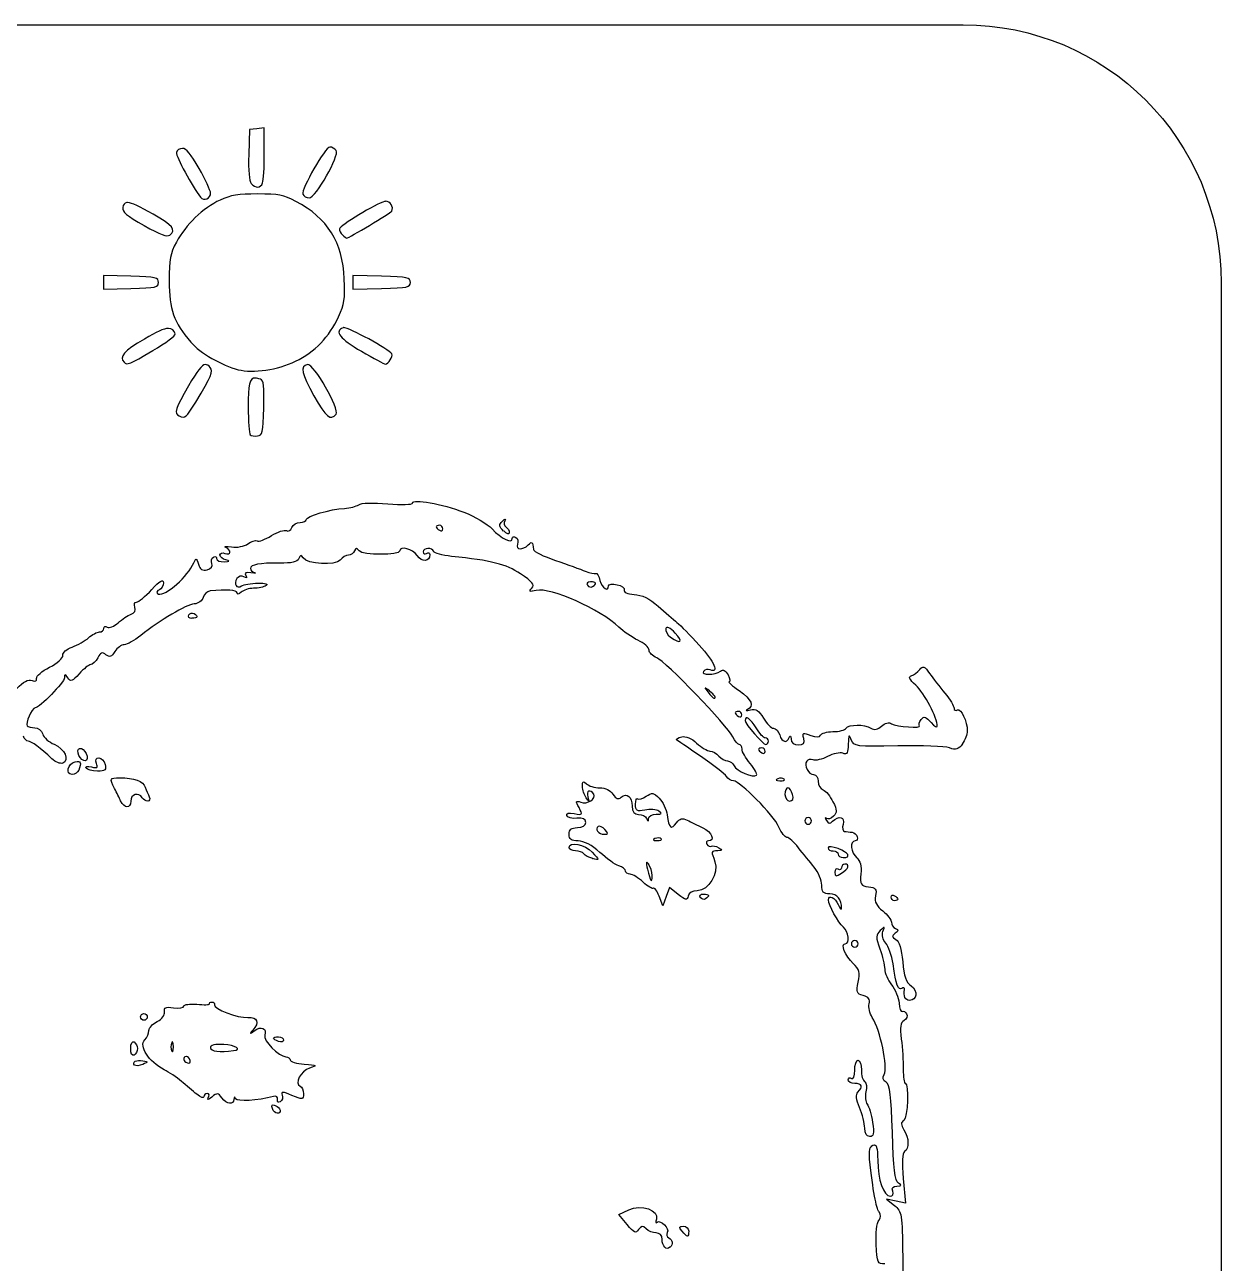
# Model space of a CAD drawing. Extents: x 237 to 378, y 328 to 470.
# Drawn here: x 301.1 to 378.5, y 389.5 to 469.5 of the extents above; entities that cross this region are included whole.
import ezdxf

# ---------------------------------------------------------------- set-up
doc = ezdxf.new("R2010")
doc.units = 0
doc.layers.add('Layer_1', color=7, linetype='CONTINUOUS')

msp = doc.modelspace()

# ---------------------------------------------------------------- linework, layer by layer
at = {"layer": 'Layer_1', "color": 7}
for points in [[(253.443566, 469.549531), (361.783587, 469.549531)], [(316.593746, 462.880494), (316.117669, 462.824829), (315.641599, 462.770626), (315.590329, 461.150514)], [(316.593746, 461.236936), (316.593746, 462.880494), (316.593746, 462.880494)], [(306.196286, 453.338499), (306.196286, 452.893186), (306.196286, 452.447874), (307.973141, 452.496211)], [(307.973141, 453.288691), (306.196286, 453.338499), (306.196286, 453.338499)], [(322.312496, 453.337036), (322.312496, 452.893186), (322.312496, 452.447874), (324.175781, 452.496211)], [(324.175781, 453.288691), (322.312496, 453.337036), (322.312496, 453.337036)], [(378.479707, 452.853383), (378.479707, 344.513367)], [(332.074772, 436.817424), (332.07378, 436.811754)], [(337.688249, 433.529235), (337.688277, 433.531361)], [(311.914573, 431.170583), (311.91463, 431.168457)], [(345.375751, 426.466261), (345.379946, 426.470457)], [(348.989896, 423.434806), (348.990094, 423.435402)], [(361.730296, 423.041301), (361.751187, 423.06154)], [(304.591124, 421.340202), (304.591294, 421.341392)], [(305.799562, 421.290255), (305.799676, 421.287817)], [(349.796665, 420.795411), (349.796721, 420.789742)], [(309.057591, 419.355553), (309.058072, 419.354646)], [(338.184765, 417.706696), (338.182696, 417.705534)], [(341.851578, 416.928784), (341.851606, 416.923115)], [(337.829641, 415.634117), (337.831257, 415.63406)], [(345.91578, 416.137436), (345.919323, 416.134658)], [(353.704649, 416.276674), (353.703572, 416.281294)], [(341.450872, 415.272728), (341.452006, 415.272728)], [(354.134126, 415.276498), (354.133134, 415.273266)], [(343.360517, 413.319515), (342.788485, 413.770507), (342.580706, 413.178123), (342.372926, 412.58571), (342.126595, 413.205959)], [(345.128258, 413.02868), (345.128202, 413.026554)], [(357.35485, 412.908321), (357.35485, 412.909455)], [(310.604825, 403.726195), (310.604825, 403.726025)], [(313.967792, 403.613575), (313.968217, 403.613546)], [(311.552901, 402.828321), (311.547515, 402.82937)], [(308.730699, 402.324803), (308.72812, 402.320551)], [(319.520976, 402.089981), (319.52058, 402.090236)], [(317.426542, 399.163691), (317.427591, 399.163805)], [(355.745622, 397.66028), (355.746501, 397.658891)], [(357.919682, 394.946702), (358.069635, 393.347764), (357.452617, 393.482693), (356.835572, 393.617622), (357.345468, 393.204132)], [(340.062123, 391.966498), (339.530797, 392.610302), (340.159606, 392.911342)], [(342.838063, 390.504189), (342.828085, 390.505323)]]:
    msp.add_lwpolyline(points, dxfattribs=at)
for points in [[(311.302729, 461.557734)], [(320.834471, 461.644164)], [(316.160156, 458.609004)], [(324.433586, 458.132934)], [(307.753414, 458.047974)], [(310.394531, 449.915161)], [(321.719231, 449.967894)], [(312.785156, 447.577269)], [(319.393061, 447.572874)], [(316.022456, 446.708619)], [(327.927742, 437.182923)], [(342.562337, 430.502003)], [(347.25943, 425.154331)], [(348.763039, 422.791569)], [(304.914841, 421.978791)], [(350.456627, 420.213402)], [(351.7704, 418.28023)], [(354.776967, 410.332876)], [(308.813726, 405.178101)], [(317.513197, 403.811631)], [(308.169921, 402.922715)], [(343.958343, 391.215543)]]:
    msp.add_lwpolyline(points, close=True, dxfattribs=at)
for points in [[(361.783587, 469.549531), (371.033235, 469.549531), (378.479707, 462.103058), (378.479707, 452.853383)], [(310.914544, 461.283811), (310.870046, 461.052504), (311.938804, 459.074799), (312.470209, 458.405394)], [(311.302729, 461.557734), (311.117629, 461.557734), (310.943546, 461.434329), (310.914544, 461.283811)], [(312.377929, 460.258419), (311.856409, 461.176449), (311.540501, 461.557741), (311.302729, 461.557734)], [(320.834471, 461.644164), (320.535641, 461.644164), (318.968501, 458.909724), (319.088373, 458.597289)], [(319.491206, 458.352661), (319.923153, 458.354701), (321.494336, 461.117949), (321.238766, 461.425899)], [(321.238766, 461.425899), (321.138701, 461.546371), (320.957351, 461.644164), (320.834471, 461.644164)], [(315.590329, 461.150514), (315.558011, 460.104669), (315.613976, 459.443731), (315.742669, 459.287229)], [(316.488281, 459.319456), (316.546084, 459.470259), (316.593746, 460.332909), (316.593746, 461.236936)], [(313.122064, 458.673459), (313.119229, 458.829931), (312.784046, 459.543579), (312.377929, 460.258419)], [(315.742669, 459.287229), (316.010261, 458.964931), (316.358141, 458.980404), (316.488281, 459.319456)], [(313.734371, 458.212036), (312.642979, 457.711546), (311.501591, 456.612834), (310.907224, 455.491816)], [(312.470209, 458.405394), (312.687341, 458.131854), (313.129264, 458.313744), (313.122064, 458.673459)], [(316.160156, 458.609004), (314.900546, 458.609604), (314.434159, 458.533029), (313.734371, 458.212036)], [(318.635741, 458.127076), (317.832228, 458.549011), (317.528666, 458.608381), (316.160156, 458.609004)], [(321.766106, 453.118771), (321.670016, 455.488846), (320.696493, 457.044864), (318.635741, 458.127076)], [(319.088373, 458.597289), (319.140251, 458.462356), (319.321443, 458.351806), (319.491206, 458.352661)], [(324.374996, 458.124144), (323.831426, 457.981846), (321.458531, 456.541666), (321.452636, 456.350221)], [(324.433586, 458.132934), (324.413771, 458.131689), (324.394556, 458.129814), (324.374996, 458.124144)], [(324.832031, 457.497189), (324.991308, 457.754859), (324.724196, 458.151361), (324.433586, 458.132934)], [(307.444331, 457.734496), (307.403231, 457.447599), (307.677251, 457.216134), (308.821286, 456.569941)], [(307.702144, 458.046504), (307.544254, 458.032336), (307.471541, 457.925236), (307.444331, 457.734496)], [(307.753414, 458.047974), (307.735054, 458.048514), (307.718584, 458.047989), (307.702144, 458.046504)], [(309.402829, 457.299436), (308.525516, 457.801411), (308.028776, 458.039844), (307.753414, 458.047974)], [(310.475096, 455.951784), (310.901426, 456.305604), (310.701836, 456.556194), (309.402829, 457.299436)], [(321.918453, 455.752561), (322.044881, 455.752561), (324.757706, 457.376941), (324.832031, 457.497189)], [(308.821286, 456.569941), (309.895646, 455.963161), (310.304051, 455.809824), (310.475096, 455.951784)], [(321.452636, 456.350221), (321.449801, 456.250156), (321.540258, 456.074979), (321.654783, 455.960566)], [(321.654783, 455.960566), (321.769016, 455.846049), (321.887553, 455.752561), (321.918453, 455.752561)], [(310.907224, 455.491816), (310.504054, 454.731399), (310.446289, 454.424401), (310.444331, 452.979609)], [(309.748534, 452.893186), (309.748534, 453.214044), (309.617351, 453.242971), (307.973141, 453.288691)], [(326.039058, 452.893186), (326.039058, 453.215259), (325.906901, 453.242971), (324.175781, 453.288691)], [(307.973141, 452.496211), (309.617434, 452.541849), (309.748534, 452.572306), (309.748534, 452.893186)], [(310.444331, 452.979609), (310.441721, 451.132464), (310.726294, 450.328029), (311.843261, 449.023066)], [(321.396971, 450.671019), (321.772646, 451.490911), (321.819431, 451.803864), (321.766106, 453.118771)], [(324.175781, 452.496211), (325.906788, 452.541849), (326.039058, 452.571226), (326.039058, 452.893186)], [(318.612303, 447.788206), (319.861271, 448.392781), (320.797781, 449.362231), (321.396971, 450.671019)], [(310.394531, 449.915161), (310.097059, 449.906656), (309.623014, 449.684761), (308.838866, 449.226684)], [(309.395501, 448.488399), (310.219736, 448.973521), (310.865636, 449.455396), (310.831054, 449.559204)], [(310.831054, 449.559204), (310.750834, 449.800149), (310.625786, 449.922076), (310.394531, 449.915161)], [(321.689936, 449.963499), (321.099138, 449.736729), (321.491253, 449.234019), (322.880853, 448.435666)], [(321.719231, 449.967894), (321.707261, 449.968066), (321.697188, 449.966281), (321.689936, 449.963499)], [(324.846678, 448.265746), (324.654723, 448.576216), (322.090406, 449.962494), (321.719231, 449.967894)], [(308.838866, 449.226684), (307.525234, 448.459344), (307.181621, 448.065564), (307.524896, 447.722289)], [(307.524896, 447.722289), (307.720774, 447.526411), (307.850704, 447.579189), (309.395501, 448.488399)], [(311.843261, 449.023066), (312.438874, 448.327224), (313.833709, 447.518679), (314.909179, 447.246211)], [(314.909179, 447.246211), (315.877436, 447.001014), (317.465974, 447.231796), (318.612303, 447.788206)], [(322.880853, 448.435666), (323.664326, 447.985614), (324.354761, 447.615009), (324.414543, 447.612429)], [(324.414543, 447.612429), (324.610136, 447.603924), (324.943961, 448.108336), (324.846678, 448.265746)], [(312.785156, 447.577269), (312.547609, 447.563094), (312.261664, 447.168316), (311.696771, 446.200314)], [(312.159664, 445.154416), (313.191986, 446.853819), (313.308499, 447.129856), (313.100096, 447.380979)], [(313.100096, 447.380979), (312.990679, 447.512791), (312.893014, 447.584071), (312.785156, 447.577269)], [(319.393061, 447.572874), (318.893883, 447.476776), (318.989021, 447.008004), (319.803221, 445.560181)], [(321.240228, 444.361936), (321.500733, 444.675819), (319.790223, 447.649351), (319.393061, 447.572874)], [(311.696771, 446.200314), (310.836656, 444.726331), (310.734431, 444.400666), (311.091791, 444.256471)], [(316.022456, 446.708619), (315.637369, 446.722786), (315.553706, 446.267679), (315.553706, 444.845334)], [(316.340329, 446.628054), (316.216736, 446.675649), (316.111241, 446.704929), (316.022456, 446.708619)], [(316.557124, 444.772096), (316.597661, 446.220766), (316.559501, 446.543889), (316.340329, 446.628054)], [(319.803221, 445.560181), (320.586401, 444.167491), (320.877198, 443.924469), (321.240228, 444.361936)], [(311.091791, 444.256471), (311.490799, 444.095461), (311.541086, 444.136044), (312.159664, 445.154416)], [(315.553706, 444.845334), (315.553706, 443.918266), (315.609289, 443.105296), (315.676751, 443.037721)], [(316.154291, 442.964476), (316.479964, 443.011246), (316.511854, 443.155861), (316.557124, 444.772096)], [(315.676751, 443.037721), (315.744221, 442.969966), (315.959749, 442.936696), (316.154291, 442.964476)], [(326.186476, 438.622356), (326.186476, 438.912652), (328.096091, 438.568781), (329.501877, 438.02674)], [(319.312403, 437.559591), (319.312403, 437.779276), (320.857682, 438.22698), (321.782598, 438.276246)], [(321.782598, 438.276246), (322.137156, 438.298923), (322.549597, 438.402671), (322.699578, 438.515206)], [(322.699578, 438.515206), (322.858035, 438.634261), (323.644422, 438.659773), (324.579061, 438.579553)], [(324.579061, 438.579553), (325.462847, 438.504435), (326.186476, 438.515206), (326.186476, 438.622356)], [(318.370762, 437.037789), (318.44588, 437.223175), (318.682517, 437.373071), (318.906397, 437.373071)], [(318.906397, 437.373071), (319.130334, 437.373071), (319.312403, 437.458677), (319.312403, 437.559591)], [(329.501877, 438.02674), (330.203537, 437.755748), (331.024649, 437.272583), (331.327701, 436.953033)], [(332.07378, 436.811754), (331.766306, 437.118123), (331.754542, 437.222041), (331.998661, 437.448076)], [(331.998661, 437.448076), (332.192551, 437.628076), (332.241874, 437.633461), (332.14748, 437.470753)], [(332.14748, 437.470753), (332.072362, 437.331572), (332.104677, 437.156872), (332.222598, 437.081868)], [(316.126517, 436.171124), (316.233666, 436.106778), (316.648205, 436.267502), (317.057414, 436.514995)], [(317.057414, 436.514995), (317.466652, 436.767846), (317.900494, 436.91349), (318.021562, 436.838513)], [(318.021562, 436.838513), (318.142602, 436.763395), (318.300208, 436.849852), (318.370762, 437.037789)], [(327.927742, 437.182923), (327.80982, 437.182923), (327.712309, 437.14012), (327.712309, 437.086545)], [(327.712309, 437.086545), (327.712309, 437.03297), (327.808687, 436.93234), (327.927742, 436.85949)], [(328.142041, 436.955868), (328.142041, 437.081159), (328.045663, 437.182923), (327.927742, 437.182923)], [(327.927742, 436.85949), (328.045663, 436.784372), (328.142041, 436.827458), (328.142041, 436.955868)], [(331.327701, 436.953033), (331.931906, 436.314557), (332.630334, 435.979276), (332.630334, 436.32635)], [(332.44115, 436.698369), (332.44115, 436.55692), (332.283827, 436.612762), (332.074772, 436.817424)], [(332.222598, 437.081868), (332.342504, 437.007033), (332.44115, 436.835537), (332.44115, 436.698369)], [(332.630334, 436.32635), (332.630334, 436.447389), (332.737483, 436.483956), (332.859657, 436.401184)], [(314.103997, 435.75018), (313.956028, 435.825298), (314.126674, 435.835786), (314.480013, 435.782211)], [(314.050422, 435.365603), (314.438202, 435.216784), (314.487468, 435.567997), (314.103997, 435.75018)], [(314.480013, 435.782211), (314.835676, 435.728636), (315.30702, 435.825014), (315.531978, 435.988006)], [(315.531978, 435.988006), (315.755915, 436.151849), (316.023676, 436.234337), (316.126517, 436.171124)], [(322.729654, 435.526554), (322.577433, 435.741987), (322.517622, 435.741987), (322.42972, 435.526554)], [(326.480627, 435.221263), (326.19138, 435.65726), (325.365676, 435.882217), (325.363011, 435.526554)], [(327.54858, 435.490271), (327.452202, 435.767783), (326.868321, 435.745106), (326.868321, 435.467594)], [(332.973326, 435.958781), (332.831877, 435.591326), (333.306482, 435.561335), (333.661039, 435.915978)], [(332.859657, 436.401184), (332.986082, 436.32635), (333.037389, 436.123672), (332.973326, 435.958781)], [(333.661039, 435.915978), (333.911622, 436.166561), (333.942803, 436.139915), (333.999581, 435.629962)], [(311.945301, 434.596195), (312.195883, 435.113603), (312.201269, 435.11468), (312.337389, 434.660542)], [(313.211509, 434.710885), (313.147162, 434.868491), (313.188831, 435.054756), (313.307887, 435.124403)], [(313.307887, 435.124403), (313.420422, 435.199521), (313.513682, 435.14708), (313.513682, 435.028025)], [(313.513682, 435.028025), (313.513682, 434.902734), (313.731099, 434.811742), (313.996819, 434.825631)], [(313.727953, 435.269225), (313.727953, 435.391398), (313.87252, 435.435335), (314.050422, 435.365603)], [(314.103969, 434.948939), (313.897323, 435.002513), (313.727953, 435.14708), (313.727953, 435.269225)], [(313.996819, 434.825631), (314.359965, 434.848309), (314.386753, 434.879206), (314.103969, 434.948939)], [(318.821641, 435.036813), (318.736035, 434.810891), (318.378161, 434.725058), (317.575049, 434.73685)], [(319.111965, 435.079616), (318.980154, 435.292781), (318.916942, 435.283143), (318.821641, 435.036813)], [(321.502025, 434.940435), (321.182787, 434.554809), (319.370882, 434.660939), (319.111965, 435.079616)], [(322.042989, 435.257546), (321.889918, 435.257546), (321.64662, 435.114964), (321.502025, 434.940435)], [(322.42972, 435.526554), (322.365373, 435.378869), (322.195011, 435.257546), (322.042989, 435.257546)], [(325.363011, 435.526554), (325.361055, 435.236258), (322.93491, 435.236258), (322.729654, 435.526554)], [(327.29692, 435.285609), (327.29692, 434.816419), (326.777357, 434.776762), (326.480627, 435.221263)], [(326.868321, 435.467594), (326.868321, 435.342302), (326.964699, 435.299499), (327.08262, 435.371216)], [(327.08262, 435.371216), (327.200542, 435.446334), (327.29692, 435.403247), (327.29692, 435.285609)], [(328.694173, 435.176419), (328.103915, 435.240765), (327.588009, 435.378813), (327.54858, 435.490271)], [(333.163928, 434.044857), (332.2116, 434.67582), (331.317751, 434.901855), (328.694173, 435.176419)], [(333.999581, 435.629962), (334.01092, 435.496167), (334.654101, 435.173613), (335.422517, 434.913279)], [(335.422517, 434.913279), (336.190592, 434.653058), (337.060318, 434.339093), (337.35566, 434.215899)], [(309.678548, 432.772923), (309.977433, 432.450482), (311.498476, 433.67383), (311.945301, 434.596195)], [(312.337389, 434.660542), (312.433767, 434.334898), (312.597609, 434.234183), (312.898706, 434.313468)], [(312.898706, 434.313468), (313.140784, 434.377814), (313.274721, 434.547043), (313.211509, 434.710885)], [(315.734457, 434.115666), (315.386306, 434.169241), (315.28131, 434.121335), (315.391663, 433.94332)], [(317.575049, 434.73685), (316.299515, 434.759528), (315.69789, 434.640472), (315.69789, 434.389776)], [(315.69789, 434.389776), (315.69789, 434.293398), (315.818929, 434.174343), (315.966898, 434.12417)], [(315.966898, 434.12417), (316.114866, 434.070595), (316.009701, 434.070595), (315.734457, 434.115666)], [(333.891326, 433.118211), (334.094854, 433.335628), (333.944901, 433.527449), (333.163928, 434.044857)], [(337.35566, 434.215899), (337.651342, 434.092592), (337.954507, 434.028529), (338.030561, 434.072466)], [(338.030561, 434.072466), (338.105395, 434.115269), (338.229836, 433.911742), (338.30382, 433.617194)], [(309.315288, 433.026822), (309.841257, 433.592419), (310.066214, 433.72525), (310.069446, 433.474583)], [(310.069446, 433.474583), (310.07228, 433.277575), (309.954926, 433.072885), (309.806957, 433.020387)], [(314.829156, 433.739792), (314.599833, 433.369162), (314.797124, 433.056359), (315.122655, 433.268447)], [(315.277994, 433.857713), (315.120387, 433.954091), (314.931969, 433.900517), (314.829156, 433.739792)], [(315.122655, 433.268447), (315.261836, 433.354054), (315.739701, 433.438809), (316.183209, 433.44618)], [(315.391663, 433.94332), (315.498813, 433.772957), (315.456009, 433.74291), (315.277994, 433.857713)], [(316.719893, 433.288573), (316.571074, 433.192195), (316.203562, 433.116227), (315.902523, 433.113959)], [(316.183209, 433.44618), (316.662038, 433.454683), (316.880589, 433.392605), (316.719893, 433.288573)], [(337.688277, 433.531361), (337.504025, 433.531361), (337.414167, 433.434983), (337.487868, 433.312809)], [(337.487868, 433.312809), (337.562986, 433.192904), (337.712939, 433.150101), (337.823178, 433.216431)], [(337.823178, 433.216431), (338.120986, 433.400683), (338.065257, 433.529235), (337.688249, 433.529235)], [(338.30382, 433.617194), (338.427978, 433.120139), (338.85978, 432.849118), (338.85978, 433.266888)], [(338.85978, 433.266888), (338.85978, 433.374038), (339.107244, 433.405219), (339.409332, 433.342006)], [(339.409332, 433.342006), (339.71142, 433.288431), (339.917102, 433.128841), (339.866759, 432.995981)], [(308.331865, 432.221244), (308.461408, 432.221244), (308.903924, 432.583313), (309.315288, 433.026822)], [(309.806957, 433.020387), (309.658989, 432.966813), (309.601162, 432.856545), (309.678548, 432.772923)], [(312.640724, 432.518485), (312.58715, 432.308438), (312.325767, 432.121068), (312.06223, 432.100715)], [(313.091717, 432.937361), (312.898961, 432.914683), (312.696425, 432.728447), (312.640724, 432.518485)], [(314.838709, 432.809802), (314.838709, 432.996321), (314.133817, 433.047628), (313.091717, 432.937361)], [(315.096945, 432.852605), (314.955496, 432.711156), (314.838709, 432.689896), (314.838709, 432.809802)], [(315.902523, 433.113959), (315.601512, 433.111946), (315.239443, 432.995187), (315.096945, 432.852605)], [(334.185902, 432.973644), (333.744548, 432.866494), (333.685644, 432.898526), (333.891326, 433.118211)], [(339.524135, 430.598154), (338.354986, 431.734847), (335.092819, 433.186384), (334.185902, 432.973644)], [(339.866759, 432.995981), (339.813184, 432.85028), (340.068019, 432.738879), (340.510592, 432.715351)], [(340.510592, 432.715351), (340.997981, 432.692674), (341.519698, 432.436706), (342.059613, 431.963348)], [(307.978384, 431.429584), (308.204306, 431.504419), (308.300825, 431.689805), (308.223581, 431.891291)], [(308.223581, 431.891291), (308.148463, 432.073276), (308.200904, 432.221244), (308.331865, 432.221244)], [(312.06223, 432.100715), (311.552334, 432.057912), (309.846472, 431.054107), (308.613487, 430.063313)], [(342.059613, 431.963348), (342.507373, 431.57126), (343.058003, 431.094557), (343.283074, 430.904948)], [(306.440079, 430.600365), (306.566504, 430.525247), (306.881433, 430.643169), (307.138535, 430.877877)], [(307.138535, 430.877877), (307.395638, 431.109184), (307.77378, 431.356734), (307.978384, 431.429584)], [(311.91463, 431.168457), (311.730378, 431.168457), (311.64052, 431.264835), (311.71422, 431.387008)], [(311.71422, 431.387008), (311.789055, 431.506913), (311.939291, 431.549717), (312.049502, 431.483386)], [(312.049502, 431.483386), (312.34731, 431.299134), (312.291581, 431.170583), (311.914573, 431.170583)], [(343.283074, 430.904948), (343.508145, 430.71531), (344.151836, 430.054384), (344.712869, 429.438728)], [(305.229685, 429.911688), (305.459008, 430.118334), (305.772803, 430.287704), (305.928142, 430.287704)], [(305.928142, 430.287704), (306.08348, 430.287704), (306.209906, 430.394854), (306.209906, 430.514759)], [(306.209906, 430.514759), (306.209906, 430.64005), (306.317055, 430.677468), (306.440079, 430.600365)], [(308.613487, 430.063313), (308.2032, 429.733361), (307.717909, 429.463417), (307.537512, 429.463417)], [(340.759191, 429.75292), (340.366025, 429.939439), (339.810066, 430.319622), (339.524135, 430.598154)], [(342.562337, 430.501975), (342.519534, 430.357408), (342.647943, 430.109915), (342.867657, 429.952422)], [(343.166513, 430.21491), (342.836589, 430.566293), (342.618038, 430.670183), (342.562337, 430.502003)], [(342.867657, 429.952422), (343.527534, 429.469285), (343.71394, 429.632135), (343.166513, 430.21491)], [(303.566031, 428.774031), (303.543354, 428.947512), (303.811228, 429.185367), (304.169159, 429.310715)], [(304.169159, 429.310715), (304.523745, 429.434022), (305.001524, 429.704929), (305.229685, 429.911688)], [(307.537512, 429.463417), (307.356378, 429.463417), (307.083317, 429.263008), (306.930104, 429.017783)], [(341.474769, 429.110192), (341.474769, 429.277436), (341.152328, 429.566542), (340.759191, 429.75292)], [(344.712869, 429.438728), (345.70698, 428.347332), (346.041524, 427.601962), (345.432728, 427.835622)], [(302.706907, 428.008082), (303.207165, 428.260932), (303.588539, 428.601543), (303.566031, 428.774031)], [(305.823515, 428.618098), (305.692838, 428.373751), (305.488233, 428.174589), (305.368243, 428.174589)], [(306.355918, 428.816239), (306.125461, 429.007011), (306.008844, 428.963074), (305.823515, 428.618098)], [(306.930104, 429.017783), (306.71382, 428.67068), (306.586261, 428.625694), (306.355918, 428.816239)], [(341.971824, 428.618494), (341.698564, 428.725644), (341.474769, 428.944139), (341.474769, 429.110192)], [(346.900195, 423.501902), (346.554198, 424.233553), (342.539065, 428.402835), (341.971824, 428.618494)], [(301.869184, 427.283915), (301.837153, 427.432734), (302.211978, 427.758491), (302.706907, 428.008082)], [(305.368243, 428.174589), (305.248337, 428.174589), (304.915096, 427.908983), (304.628003, 427.584331)], [(344.998885, 427.739244), (344.835043, 427.474772), (345.73697, 427.494898), (346.094561, 427.761921)], [(345.432728, 427.835622), (345.267751, 427.899969), (345.071735, 427.858299), (344.998885, 427.739244)], [(346.094561, 427.761921), (346.261805, 427.887213), (346.428794, 427.804724), (346.585181, 427.509071)], [(358.438252, 427.459039), (358.598976, 427.501843), (358.842104, 427.684961), (358.979244, 427.856457)], [(358.979244, 427.856457), (359.189291, 428.118945), (359.288816, 428.07926), (359.623049, 427.599354)], [(300.596542, 426.641046), (301.005751, 427.069559), (301.336781, 427.242019), (301.573531, 427.15097)], [(301.573531, 427.15097), (301.80172, 427.065364), (301.908813, 427.108167), (301.869184, 427.283915)], [(303.671367, 427.326661), (303.668532, 427.027805), (302.062337, 425.382803), (301.770652, 425.379373)], [(303.889918, 427.315323), (303.707934, 427.587449), (303.673635, 427.589433), (303.671367, 427.326661)], [(304.628003, 427.584331), (304.185572, 427.085121), (304.072044, 427.043367), (303.889918, 427.315323)], [(346.660299, 427.065562), (346.563921, 427.065562), (346.855323, 426.80846), (347.29662, 426.49458)], [(346.585181, 427.509071), (346.715858, 427.264724), (346.74789, 427.065562), (346.660299, 427.065562)], [(358.722142, 426.844148), (358.316135, 427.216932), (358.23257, 427.39903), (358.438252, 427.459039)], [(360.119792, 424.20308), (360.131131, 424.716208), (359.278866, 426.333146), (358.722142, 426.844148)], [(359.623049, 427.599354), (359.840466, 427.286551), (360.28508, 426.712365), (360.609676, 426.322431)], [(345.379946, 426.470457), (345.039279, 426.738331), (345.031767, 426.729827), (345.29434, 426.38485)], [(345.29434, 426.38485), (345.456198, 426.178205), (345.62537, 426.008835), (345.670356, 426.008835)], [(345.670356, 426.008835), (345.847238, 426.008835), (345.734702, 426.184583), (345.375751, 426.466261)], [(347.29662, 426.49458), (348.11932, 425.908602), (348.305726, 425.477962), (347.83115, 425.259978)], [(360.609676, 426.322431), (360.934271, 425.932498), (361.199934, 425.499732), (361.199934, 425.361543)], [(301.770652, 425.379373), (301.565991, 425.376567), (301.117181, 424.352041), (301.258602, 424.210195)], [(347.83115, 425.259978), (347.683181, 425.195631), (347.777575, 425.18486), (348.028157, 425.251474)], [(348.028157, 425.251474), (348.382743, 425.33708), (348.586271, 425.208671), (348.879798, 424.712636)], [(361.199934, 425.361543), (361.199934, 425.222362), (361.296312, 425.168787), (361.415367, 425.241638)], [(361.415367, 425.241638), (361.642422, 425.381953), (362.059172, 424.50035), (362.059172, 423.879024)], [(347.25943, 425.154331), (347.141509, 425.154331), (347.045131, 425.111528), (347.045131, 425.057953)], [(347.045131, 425.057953), (347.045131, 425.004378), (347.141509, 424.903748), (347.25943, 424.830898)], [(347.473729, 424.927276), (347.473729, 425.052567), (347.377351, 425.154331), (347.25943, 425.154331)], [(347.25943, 424.830898), (347.377351, 424.75578), (347.473729, 424.798866), (347.473729, 424.927276)], [(348.406243, 424.079206), (348.049531, 424.683411), (347.68851, 424.926567), (347.689587, 424.562343)], [(347.689587, 424.562343), (347.690239, 424.340674), (348.84686, 423.005074), (349.038085, 423.005074)], [(348.879798, 424.712636), (349.09183, 424.35377), (349.383288, 424.059165), (349.526835, 424.059165)], [(356.510438, 424.197893), (356.730973, 424.397169), (356.990343, 424.460381), (357.1596, 424.35635)], [(358.963795, 424.220287), (358.899449, 424.284633), (358.952457, 424.469735), (359.077465, 424.626293)], [(359.077465, 424.626293), (359.268236, 424.855616), (359.390268, 424.817915), (359.712709, 424.431269)], [(359.712709, 424.431269), (359.932394, 424.167647), (360.115512, 424.064891), (360.119792, 424.20308)], [(301.258602, 424.210195), (301.322948, 424.145849), (301.546743, 424.092274), (301.755657, 424.092274)], [(301.755657, 424.092274), (301.96457, 424.092274), (302.192731, 423.909156), (302.263427, 423.685219)], [(302.263427, 423.685219), (302.338545, 423.461282), (302.669433, 423.163502), (303.008995, 423.023187)], [(348.990094, 423.435402), (348.878693, 423.435402), (348.616205, 423.725698), (348.406243, 424.079206)], [(349.526835, 424.059165), (349.670268, 424.059165), (349.849276, 423.866409), (349.924252, 423.629603)], [(349.924252, 423.629603), (350.078457, 423.144312), (350.372041, 423.067181), (350.533786, 423.468879)], [(350.533786, 423.468879), (350.598132, 423.629603), (350.649439, 423.585666), (350.659077, 423.361729)], [(351.476447, 423.401357), (351.380069, 423.769861), (351.433644, 423.792369), (351.930643, 423.602617)], [(352.569118, 423.613956), (352.611921, 423.739247), (352.969767, 423.842145), (353.366107, 423.842145)], [(353.366107, 423.842145), (353.762476, 423.842145), (354.147052, 423.938523), (354.219902, 424.057578)], [(354.219902, 424.057578), (354.386013, 424.327436), (355.403934, 424.331688), (355.825899, 424.066082)], [(354.55595, 423.310054), (354.403729, 423.687146), (354.372831, 423.644287), (354.360926, 423.035943)], [(355.825899, 424.066082), (356.042183, 423.928885), (356.260847, 423.969704), (356.510438, 424.197893)], [(357.1596, 424.35635), (357.478838, 424.159342), (359.151165, 424.031783), (358.963795, 424.220287)], [(362.059172, 423.879024), (362.059172, 423.67663), (361.911487, 423.29948), (361.730296, 423.041301)], [(301.325017, 423.232498), (301.217868, 423.232498), (301.07982, 423.378198), (301.012214, 423.554939)], [(302.856888, 422.088208), (302.132721, 422.774872), (301.520183, 423.232498), (301.325017, 423.232498)], [(303.008995, 423.023187), (303.682819, 422.743691), (304.025613, 421.98514), (303.559625, 421.806444)], [(343.23806, 423.332589), (343.206028, 423.36462), (343.362217, 423.442857), (343.59052, 423.502951)], [(344.803805, 422.249981), (343.976797, 422.811298), (343.272246, 423.298715), (343.23806, 423.332589)], [(343.59052, 423.502951), (343.844504, 423.567298), (344.219329, 423.417345), (344.555717, 423.100176)], [(344.555717, 423.100176), (344.858854, 422.819546), (345.243458, 422.589175), (345.411638, 422.589175)], [(347.308356, 423.018765), (347.211978, 423.018765), (347.025458, 423.236183), (346.900195, 423.501902)], [(347.488356, 422.713446), (347.488356, 422.88154), (347.40275, 423.018765), (347.308356, 423.018765)], [(349.19229, 423.219373), (349.19229, 423.337294), (349.095912, 423.434806), (348.989896, 423.434806)], [(349.038085, 423.005074), (349.123691, 423.005074), (349.19229, 423.101452), (349.19229, 423.219373)], [(350.659077, 423.361729), (350.670416, 423.12702), (350.847581, 422.985713), (351.130422, 422.985713)], [(351.130422, 422.985713), (351.474293, 422.985713), (351.558935, 423.082091), (351.476447, 423.401357)], [(351.930643, 423.602617), (352.316296, 423.455783), (352.51662, 423.460035), (352.569118, 423.613956)], [(354.360926, 423.035943), (354.349587, 422.473521), (354.27532, 422.342844), (354.011698, 422.443531)], [(357.55886, 422.925477), (354.87102, 422.861131), (354.728324, 422.882674), (354.55595, 423.310054)], [(360.901701, 422.789414), (360.615685, 422.898548), (359.110885, 422.959776), (357.55886, 422.925477)], [(361.751187, 423.06154), (361.483313, 422.67909), (361.325906, 422.628746), (360.901701, 422.789414)], [(303.559625, 421.806444), (303.401169, 421.742098), (303.084, 421.870791), (302.856888, 422.088208)], [(304.551666, 422.457619), (304.508863, 422.702816), (304.583698, 422.805798), (304.765965, 422.744712)], [(304.914813, 421.978791), (304.756356, 422.032365), (304.592372, 422.247798), (304.551666, 422.457619)], [(304.765965, 422.744712), (304.924422, 422.691137), (305.088435, 422.475704), (305.12914, 422.265883)], [(305.12914, 422.265883), (305.171943, 422.020687), (305.097109, 421.917732), (304.914841, 421.978791)], [(305.742898, 421.792668), (305.657291, 422.016605), (305.710866, 422.149408), (305.895969, 422.149408)], [(305.895969, 422.149408), (306.055559, 422.149408), (306.236636, 421.956652), (306.298772, 421.719817)], [(346.479137, 420.942189), (346.382759, 421.099795), (345.630699, 421.687786), (344.803805, 422.249981)], [(345.411638, 422.589175), (345.579732, 422.589175), (345.83692, 422.443474), (345.984746, 422.266734)], [(345.984746, 422.266734), (346.131581, 422.090135), (346.388598, 421.944293), (346.554652, 421.944293)], [(348.019682, 421.776113), (347.727231, 422.123187), (347.488356, 422.545266), (347.488356, 422.713446)], [(348.763039, 422.791569), (348.645118, 422.791569), (348.54874, 422.748765), (348.54874, 422.695191)], [(348.54874, 422.695191), (348.54874, 422.641616), (348.645118, 422.540986), (348.763039, 422.468135)], [(348.977339, 422.564513), (348.977339, 422.689805), (348.880961, 422.791569), (348.763039, 422.791569)], [(348.763039, 422.468135), (348.880961, 422.393017), (348.977339, 422.436104), (348.977339, 422.564513)], [(352.080255, 422.012948), (351.917546, 422.077294), (351.733153, 422.04498), (351.669969, 421.938113)], [(353.026148, 422.235751), (352.668359, 422.050365), (352.243077, 421.950784), (352.080255, 422.012948)], [(354.011698, 422.443531), (353.827446, 422.518649), (353.382888, 422.420854), (353.026148, 422.235751)], [(304.162809, 421.072384), (303.718252, 421.072384), (303.893802, 421.800831), (304.359817, 421.890831)], [(304.591294, 421.341392), (304.526948, 421.193707), (304.338444, 421.072384), (304.162809, 421.072384)], [(304.359817, 421.890831), (304.735805, 421.96595), (304.790457, 421.837257), (304.591124, 421.340202)], [(305.068025, 421.482841), (305.003679, 421.589991), (305.153631, 421.623156), (305.414022, 421.557959)], [(305.799676, 421.287817), (305.463288, 421.287817), (305.133364, 421.373424), (305.068025, 421.482841)], [(305.414022, 421.557959), (305.783603, 421.461581), (305.852173, 421.504384), (305.742898, 421.792668)], [(306.298772, 421.719817), (306.39515, 421.364183), (306.304441, 421.290255), (305.799562, 421.290255)], [(346.554652, 421.944293), (346.720762, 421.944293), (346.910315, 421.805962), (346.975654, 421.636847)], [(346.975654, 421.636847), (347.103213, 421.304769), (348.235002, 420.829143), (348.431046, 421.025159)], [(348.431046, 421.025159), (348.495392, 421.089506), (348.312274, 421.429039), (348.019682, 421.776113)], [(351.669969, 421.938113), (351.488835, 421.645663), (351.785622, 421.069323), (352.11668, 421.069323)], [(306.913436, 420.158041), (306.569565, 420.823276), (306.587764, 420.859701), (307.25623, 420.856498)], [(307.25623, 420.856498), (308.179644, 420.850828), (308.762391, 420.636813), (308.901118, 420.24909)], [(337.170217, 420.309638), (337.167524, 420.63531), (337.223792, 420.671735), (337.425052, 420.470362)], [(337.425052, 420.470362), (337.566501, 420.328913), (337.953175, 420.212126), (338.28205, 420.212126)], [(346.93869, 420.656173), (346.780233, 420.656173), (346.573389, 420.784866), (346.479137, 420.942189)], [(349.875524, 417.67234), (349.530576, 418.451131), (347.360343, 420.656173), (346.93869, 420.656173)], [(349.796721, 420.789742), (349.625225, 420.725395), (349.676816, 420.670687), (349.926265, 420.660198)], [(350.208028, 420.772734), (350.133194, 420.847852), (349.950926, 420.847852), (349.796665, 420.795411)], [(349.926265, 420.660198), (350.152186, 420.651694), (350.279773, 420.703002), (350.208028, 420.772734)], [(352.11668, 421.069323), (352.281657, 421.069323), (352.415537, 420.873165), (352.415537, 420.633326)], [(352.415537, 420.633326), (352.415537, 420.393515), (352.55812, 420.142706), (352.732649, 420.075213)], [(307.304419, 419.368535), (307.229301, 419.538898), (307.049584, 419.894504), (306.913436, 420.158041)], [(308.705613, 419.568945), (308.467786, 419.954598), (307.953609, 419.794866), (307.953609, 419.336504)], [(308.901118, 420.24909), (308.976236, 420.052932), (309.084236, 419.772387), (309.153969, 419.624561)], [(309.153969, 419.624561), (309.218315, 419.476876), (309.176646, 419.355553), (309.057591, 419.355553)], [(337.060998, 419.274907), (337.473411, 419.11645), (338.08938, 419.505364), (337.903002, 419.80731)], [(337.404926, 419.56835), (337.277367, 419.745231), (337.171351, 420.079323), (337.170217, 420.309638)], [(337.903002, 419.80731), (337.69097, 420.150132), (337.392, 420.006586), (337.515194, 419.621924)], [(338.28205, 420.212126), (338.64412, 420.212126), (338.985865, 420.046016), (339.143329, 419.793279)], [(339.143329, 419.793279), (339.332967, 419.490113), (339.478611, 419.436567), (339.672529, 419.597121)], [(339.672529, 419.597121), (340.049594, 419.909924), (340.389184, 419.639924), (340.389184, 419.017578)], [(340.739575, 419.501962), (340.814693, 419.426844), (341.064142, 419.499383), (341.296611, 419.661553)], [(341.296611, 419.661553), (341.664066, 419.918655), (341.771187, 419.902498), (342.139691, 419.535128)], [(350.456627, 420.213402), (350.349477, 420.213402), (350.266989, 420.020646), (350.266989, 419.783839)], [(350.266989, 419.783839), (350.266989, 419.547146), (350.403052, 419.354277), (350.569077, 419.354277)], [(350.758715, 419.783839), (350.694369, 420.020532), (350.560573, 420.213402), (350.456627, 420.213402)], [(350.569077, 419.354277), (350.765235, 419.354277), (350.831565, 419.50423), (350.758715, 419.783839)], [(352.732649, 420.075213), (352.907263, 420.010866), (353.194356, 419.663849), (353.371096, 419.309263)], [(307.953609, 419.336504), (307.953609, 418.849087), (307.534734, 418.868362), (307.304419, 419.368535)], [(309.058072, 419.354646), (308.937033, 419.354646), (308.778576, 419.451024), (308.705613, 419.568945)], [(336.644277, 418.543257), (337.178835, 418.436107), (337.197033, 418.468139), (336.949597, 418.926756)], [(336.949597, 418.926756), (336.717156, 419.361676), (336.729912, 419.401304), (337.060998, 419.274907)], [(337.515194, 419.621924), (337.622343, 419.304841), (337.6008, 419.29628), (337.404926, 419.56835)], [(340.389184, 419.017578), (340.389184, 418.643717), (340.508239, 418.493735), (340.800548, 418.493735)], [(340.603512, 419.145222), (340.603512, 419.416214), (340.667858, 419.575861), (340.739575, 419.501962)], [(341.204485, 418.773515), (340.686, 418.666365), (340.603512, 418.71994), (340.603512, 419.145222)], [(342.117184, 418.698397), (341.945688, 418.80668), (341.534438, 418.84183), (341.204485, 418.773515)], [(342.139691, 419.535128), (342.370998, 419.30382), (342.598167, 418.818472), (342.64423, 418.457792)], [(353.371096, 419.309263), (353.640954, 418.767222), (353.64634, 418.618318), (353.403128, 418.374085)], [(336.15686, 418.411446), (336.103285, 418.56565), (336.281017, 418.612989), (336.644277, 418.543257)], [(336.809254, 418.23995), (336.494296, 418.197146), (336.200769, 418.282753), (336.15686, 418.411446)], [(337.381285, 417.970942), (337.381285, 418.210753), (337.215175, 418.288025), (336.809254, 418.23995)], [(340.800548, 418.493735), (341.026469, 418.493735), (341.261178, 418.372696), (341.32011, 418.225861)], [(341.32011, 418.225861), (341.405717, 418.010428), (341.431512, 418.010428), (341.445402, 418.225861)], [(341.445402, 418.225861), (341.453906, 418.37383), (341.68011, 418.49572), (341.945688, 418.497987)], [(341.945688, 418.497987), (342.322753, 418.500765), (342.360255, 418.540791), (342.117184, 418.698397)], [(342.64423, 418.457792), (342.752513, 417.601871), (342.908986, 417.470088), (343.253792, 417.943587)], [(343.253792, 417.943587), (343.471209, 418.240318), (343.630857, 418.279946), (343.949017, 418.11395)], [(343.949017, 418.11395), (344.177206, 417.995178), (344.629247, 417.774359), (344.953843, 417.622252)], [(351.7704, 418.28023), (351.652479, 418.28023), (351.556101, 418.183852), (351.556101, 418.065931)], [(351.556101, 418.065931), (351.556101, 417.948009), (351.652479, 417.850498), (351.7704, 417.850498)], [(351.985833, 418.065931), (351.985833, 418.183852), (351.889455, 418.28023), (351.7704, 418.28023)], [(351.7704, 417.850498), (351.888321, 417.850498), (351.985833, 417.946876), (351.985833, 418.065931)], [(352.944624, 418.23377), (352.848246, 418.319376), (352.848246, 418.256447), (352.943348, 418.097707)], [(352.943348, 418.097707), (353.063254, 417.891061), (353.174655, 417.876038), (353.34292, 418.044132)], [(353.403128, 418.374085), (353.243537, 418.214494), (353.03675, 418.151282), (352.944624, 418.23377)], [(353.34292, 418.044132), (353.745723, 418.446907), (354.178488, 418.322778), (354.027458, 417.847975)], [(336.307918, 417.203943), (336.307918, 417.518872), (336.451351, 417.633506), (336.844602, 417.633506)], [(336.844602, 417.633506), (337.18955, 417.633506), (337.381285, 417.754545), (337.381285, 417.970942)], [(338.182696, 417.705534), (337.937499, 417.556715), (338.214728, 417.206324), (338.583317, 417.206324)], [(338.62612, 417.506287), (338.473899, 417.671263), (338.274765, 417.761121), (338.184765, 417.706696)], [(338.583317, 417.206324), (338.844671, 417.206324), (338.852324, 417.259899), (338.62612, 417.506287)], [(344.953843, 417.622252), (345.528028, 417.354378), (345.775493, 416.773814), (345.316989, 416.773814)], [(350.389701, 417.004951), (350.269795, 417.004951), (350.038346, 417.305962), (349.875524, 417.67234)], [(354.027458, 417.847975), (353.95234, 417.605896), (353.995427, 417.40662), (354.123836, 417.391625)], [(354.123836, 417.391625), (354.250261, 417.380287), (354.465553, 417.348822), (354.603742, 417.33805)], [(354.603742, 417.33805), (354.925134, 417.306019), (355.110435, 416.77458), (354.80075, 416.77458)], [(336.306869, 416.34652), (336.306869, 416.763213), (337.311694, 416.554299), (337.797609, 416.037997)], [(336.898176, 416.773304), (336.451465, 416.773304), (336.307918, 416.880454), (336.307918, 417.203943)], [(338.288428, 416.037345), (337.783861, 416.500129), (337.270734, 416.772227), (336.898176, 416.773304)], [(341.851606, 416.923115), (341.68011, 416.858769), (341.731701, 416.804343), (341.98115, 416.793572)], [(342.262913, 416.906107), (342.187795, 416.981225), (342.005811, 416.981225), (341.851578, 416.928784)], [(341.98115, 416.793572), (342.207071, 416.785068), (342.334658, 416.836375), (342.262913, 416.906107)], [(345.316989, 416.773814), (345.191698, 416.773814), (345.149745, 416.677436), (345.220611, 416.555263)], [(345.220611, 416.555263), (345.295729, 416.435357), (345.426406, 416.380649), (345.511984, 416.434224)], [(345.511984, 416.434224), (345.597591, 416.487798), (345.808743, 416.442728), (345.980126, 416.337846)], [(351.142809, 416.335408), (350.848205, 416.703912), (350.509691, 417.004951), (350.389701, 417.004951)], [(353.703572, 416.281294), (353.348986, 416.41509), (353.059739, 416.436633), (353.059739, 416.324098)], [(354.80075, 416.77458), (354.449367, 416.77458), (354.522104, 416.006504), (354.907899, 415.689619)], [(336.723591, 416.131087), (336.494268, 416.131087), (336.306869, 416.227465), (336.306869, 416.34652)], [(337.257071, 415.942583), (337.192724, 416.049732), (336.952828, 416.131087), (336.723591, 416.131087)], [(337.831257, 415.63406), (337.57954, 415.698406), (337.321332, 415.838721), (337.257071, 415.942583)], [(337.797609, 416.037997), (338.282901, 415.521638), (338.282901, 415.51628), (337.829641, 415.634117)], [(339.523455, 415.164274), (339.283361, 415.239392), (338.728592, 415.633493), (338.288428, 416.037345)], [(345.919323, 416.134658), (345.483326, 416.13188), (345.479046, 416.111981), (345.741591, 415.423361)], [(345.980126, 416.337846), (346.239496, 416.174003), (346.227591, 416.139704), (345.91578, 416.137436)], [(352.160476, 415.069313), (351.894869, 415.397112), (351.436309, 415.967017), (351.142809, 416.335408)], [(353.059739, 416.324098), (353.059739, 416.215814), (353.204306, 416.12794), (353.38218, 416.12794)], [(353.38218, 416.12794), (353.559061, 416.12794), (353.704649, 416.031562), (353.704649, 415.912507)], [(354.02709, 415.698208), (354.565928, 415.698208), (354.388082, 416.019572), (353.704649, 416.276674)], [(353.704649, 415.912507), (353.704649, 415.794586), (353.849216, 415.698208), (354.02709, 415.698208)], [(354.907899, 415.689619), (355.12645, 415.508485), (355.219625, 415.143298), (355.176907, 414.643011)], [(339.958403, 414.825761), (339.958403, 414.936028), (339.762246, 415.088249), (339.523455, 415.164274)], [(340.249776, 414.625351), (340.090186, 414.625351), (339.958403, 414.710957), (339.958403, 414.825761)], [(341.452006, 415.272728), (341.292416, 415.508287), (341.27314, 415.421546), (341.376888, 414.950287)], [(341.376888, 414.950287), (341.55377, 414.160781), (341.67685, 413.989398), (341.672542, 414.538923)], [(341.672542, 414.538923), (341.670529, 414.764844), (341.576164, 415.095987), (341.450872, 415.272728)], [(345.741591, 415.423361), (346.019102, 414.692759), (345.321666, 413.554025), (344.595685, 413.554025)], [(352.643613, 413.913317), (352.643613, 414.220762), (352.426195, 414.741402), (352.160476, 415.069313)], [(353.704535, 414.949833), (353.586614, 415.024951), (353.490236, 414.927156), (353.490236, 414.746306)], [(353.918835, 415.046211), (353.918835, 414.92092), (353.822457, 414.878117), (353.704535, 414.949833)], [(354.133134, 415.273266), (354.015213, 415.273266), (353.918835, 415.166117), (353.918835, 415.046211)], [(353.919827, 414.681959), (354.377225, 414.967975), (354.488655, 415.276498), (354.134126, 415.276498)], [(341.09606, 414.111175), (340.79074, 414.394072), (340.410444, 414.625351), (340.249776, 414.625351)], [(341.765575, 413.711603), (341.701228, 413.647257), (341.401351, 413.828391), (341.09606, 414.111175)], [(353.490236, 414.746306), (353.490236, 414.463408), (353.554583, 414.452778), (353.919827, 414.681959)], [(355.176907, 414.643011), (355.112561, 413.955269), (355.168403, 413.868501), (355.668605, 413.809597)], [(342.126595, 413.205959), (341.990532, 413.547704), (341.828787, 413.774787), (341.765575, 413.711603)], [(344.002195, 413.211231), (343.937849, 412.916627), (343.853376, 412.931735), (343.360517, 413.319515)], [(344.595685, 413.554025), (344.288239, 413.554025), (344.042901, 413.412576), (344.002195, 413.211231)], [(344.79292, 413.122932), (344.717802, 413.242838), (344.804258, 413.341483), (344.993329, 413.341483)], [(344.993329, 413.341483), (345.370394, 413.341483), (345.426094, 413.213074), (345.128258, 413.02868)], [(353.157817, 413.354126), (352.747531, 413.354126), (352.643613, 413.466661), (352.643613, 413.913317)], [(353.073203, 412.956709), (353.073203, 413.332696), (353.524195, 413.119417), (353.710602, 412.655669)], [(353.918381, 412.423228), (353.950413, 412.980265), (353.643137, 413.354126), (353.157817, 413.354126)], [(355.668605, 413.809597), (356.134592, 413.756022), (356.210646, 413.657376), (356.126031, 413.216135)], [(357.140551, 413.13651), (357.140551, 413.261802), (357.236929, 413.304605), (357.35485, 413.232888)], [(357.35485, 413.232888), (357.472772, 413.15777), (357.56915, 413.05714), (357.56915, 413.004699)], [(345.128202, 413.026554), (345.017934, 412.962208), (344.867981, 413.003877), (344.79292, 413.122932)], [(354.043757, 411.201666), (353.715959, 411.473792), (353.073203, 412.635855), (353.073203, 412.956709)], [(353.710602, 412.655669), (353.817751, 412.390063), (353.911011, 412.285039), (353.918381, 412.423228)], [(356.126031, 413.216135), (356.050913, 412.828328), (356.179606, 412.570148), (356.587739, 412.245581)], [(357.35485, 412.909455), (357.236929, 412.909455), (357.140551, 413.016605), (357.140551, 413.13651)], [(357.56915, 413.004699), (357.56915, 412.951124), (357.472772, 412.908321), (357.35485, 412.908321)], [(356.587739, 412.245581), (356.89731, 412.002369), (357.150132, 411.673521), (357.150132, 411.513902)], [(354.167065, 410.131502), (354.480945, 410.131502), (354.391002, 410.914573), (354.043757, 411.201666)], [(356.423896, 410.981613), (356.136803, 410.697751), (356.1336, 410.555254), (356.401219, 409.800246)], [(356.60588, 410.917266), (356.735424, 411.258983), (356.715014, 411.266494), (356.423896, 410.981613)], [(356.78588, 410.165235), (356.596243, 410.379534), (356.521408, 410.692309), (356.60588, 410.917266)], [(357.150132, 411.513902), (357.150132, 411.355446), (357.271172, 411.176466), (357.41914, 411.116485)], [(357.41914, 411.116485), (357.62692, 411.030879), (357.621534, 410.961146), (357.396463, 410.801528)], [(354.679115, 408.847833), (354.157427, 409.337376), (353.84142, 410.131502), (354.167065, 410.131502)], [(354.776967, 410.332876), (354.659046, 410.332876), (354.562668, 410.236498), (354.562668, 410.118576)], [(354.562668, 410.118576), (354.562668, 410.000655), (354.659046, 409.903143), (354.776967, 409.903143)], [(354.991266, 410.118576), (354.991266, 410.236498), (354.894888, 410.332876), (354.776967, 410.332876)], [(354.776967, 409.903143), (354.894888, 409.903143), (354.991266, 409.999521), (354.991266, 410.118576)], [(357.257225, 408.830683), (357.171619, 409.362009), (356.964775, 409.962898), (356.78588, 410.165235)], [(357.396463, 410.801528), (357.151266, 410.630031), (357.157502, 410.564835), (357.439266, 410.409468)], [(357.439266, 410.409468), (357.657817, 410.287294), (357.808847, 409.790268), (357.879543, 408.964876)], [(356.401219, 409.800246), (356.569313, 409.327824), (356.710819, 408.737565), (356.716176, 408.487323)], [(355.00371, 407.646539), (355.142891, 408.26571), (355.089317, 408.461754), (354.679115, 408.847833)], [(356.716176, 408.487323), (356.721846, 408.237874), (356.922822, 407.78246), (357.162888, 407.47714)], [(357.82285, 407.232595), (357.591543, 407.090013), (357.468265, 407.437257), (357.257225, 408.830683)], [(357.879543, 408.964876), (357.96515, 408.02434), (358.096961, 407.629672), (358.42269, 407.401824)], [(355.327228, 406.783106), (354.891231, 406.892239), (354.855883, 406.987767), (355.00371, 407.646539)], [(357.162888, 407.47714), (357.403833, 407.171849), (357.621392, 406.636214), (357.646025, 406.287751)], [(357.996331, 407.17902), (358.019008, 407.275398), (357.931984, 407.298926), (357.82285, 407.232595)], [(358.31554, 406.464491), (358.040296, 406.464491), (357.9192, 406.735483), (357.996331, 407.17902)], [(358.42269, 407.401824), (358.888677, 407.07618), (358.817981, 406.464491), (358.31554, 406.464491)], [(310.142041, 405.727342), (310.088466, 406.009106), (310.206387, 406.060498), (310.732299, 405.98331)], [(310.732299, 405.98331), (311.095446, 405.929735), (311.392176, 405.977641), (311.392176, 406.09046)], [(311.392176, 406.09046), (311.392176, 406.200728), (311.771395, 406.254302), (312.235257, 406.210365)], [(312.235257, 406.210365), (312.69909, 406.167562), (313.061187, 406.178334), (313.040835, 406.242397)], [(313.040835, 406.242397), (313.018157, 406.306743), (313.105181, 406.353798), (313.218567, 406.353798)], [(313.218567, 406.353798), (313.336488, 406.353798), (313.408205, 406.278964), (313.376173, 406.183436)], [(313.376173, 406.183436), (313.290567, 405.919814), (314.864135, 405.314674), (315.527357, 405.357506)], [(355.70965, 406.248548), (355.784769, 406.546356), (355.677619, 406.69526), (355.327228, 406.783106)], [(355.915446, 405.352998), (355.743099, 405.618605), (355.649839, 406.022513), (355.70965, 406.248548)], [(357.646025, 406.287751), (357.668702, 405.939572), (357.757427, 405.695339), (357.837647, 405.744605)], [(308.599427, 405.3924), (308.599427, 405.510321), (308.695805, 405.607833), (308.813726, 405.607833)], [(308.813726, 405.178101), (308.695805, 405.178101), (308.599427, 405.274479), (308.599427, 405.3924)], [(308.813726, 405.607833), (308.931647, 405.607833), (309.028025, 405.511455), (309.028025, 405.3924)], [(309.028025, 405.3924), (309.028025, 405.274479), (308.931647, 405.178101), (308.813726, 405.178101)], [(309.673899, 405.10389), (309.986702, 405.261213), (310.181669, 405.52166), (310.142041, 405.727342)], [(315.527357, 405.357506), (316.165805, 405.400309), (316.305071, 405.039345), (315.849798, 404.528372)], [(356.688879, 401.682047), (356.941729, 402.134117), (356.430643, 404.559411), (355.915446, 405.352998)], [(357.837647, 405.744605), (357.923254, 405.79818), (358.05308, 405.721928), (358.136532, 405.588132)], [(358.136532, 405.588132), (358.222139, 405.452069), (358.147871, 405.26246), (357.973824, 405.164976)], [(308.869342, 403.918016), (309.017027, 404.073354), (309.137216, 404.343298), (309.137216, 404.516835)], [(309.137216, 404.516835), (309.137216, 404.690315), (309.379294, 404.954986), (309.673899, 405.10389)], [(315.849798, 404.528372), (315.622743, 404.273537), (315.637767, 404.269002), (315.946176, 404.505694)], [(315.946176, 404.505694), (316.377893, 404.831367), (316.793537, 404.649128), (316.62428, 404.208964)], [(357.973824, 405.164976), (357.734013, 405.031181), (357.689934, 404.741849), (357.789572, 403.958239)], [(307.955622, 403.352277), (307.955622, 403.672592), (308.052, 403.857921), (308.169921, 403.781839)], [(308.169921, 403.781839), (308.287843, 403.706721), (308.38422, 403.515099), (308.38422, 403.352277)], [(310.125061, 401.980876), (309.113802, 402.501515), (308.469543, 403.495313), (308.869342, 403.918016)], [(310.604825, 403.726025), (310.540479, 403.578057), (310.540479, 403.33714), (310.604825, 403.189313)], [(310.713109, 403.458321), (310.713109, 403.753975), (310.659534, 403.873965), (310.604825, 403.726195)], [(313.968217, 403.613546), (313.406872, 403.645578), (313.110142, 403.570743), (313.110142, 403.399247)], [(314.613751, 403.216129), (315.185783, 403.291247), (314.726287, 403.570715), (313.967792, 403.613575)], [(316.62428, 404.208964), (316.498989, 403.881165), (317.535902, 402.831014), (317.996447, 402.819335)], [(317.190728, 404.019411), (317.190728, 404.062214), (317.335294, 404.105017), (317.513197, 404.105017)], [(317.513197, 403.811631), (317.336315, 403.875978), (317.190728, 403.97349), (317.190728, 404.019411)], [(317.513197, 404.105017), (317.689795, 404.105017), (317.835638, 404.008639), (317.835638, 403.897238)], [(317.835638, 403.897238), (317.835638, 403.782718), (317.691071, 403.745017), (317.513197, 403.811631)], [(357.789572, 403.958239), (357.86469, 403.391537), (357.917131, 402.517077), (357.913729, 402.014976)], [(308.169921, 402.922715), (308.047748, 402.847597), (307.955622, 403.031849), (307.955622, 403.352277)], [(308.38422, 403.352277), (308.38422, 403.189569), (308.287843, 402.995565), (308.169921, 402.922715)], [(310.604825, 403.189313), (310.669172, 403.041345), (310.713109, 403.166636), (310.713109, 403.458321)], [(311.547515, 402.82937), (311.290413, 402.806693), (311.340869, 402.508006), (311.622633, 402.41588)], [(311.79498, 402.587376), (311.752176, 402.728825), (311.638507, 402.837959), (311.552901, 402.828321)], [(313.110142, 403.399247), (313.110142, 403.172192), (313.692917, 403.101439), (314.613751, 403.216129)], [(317.996447, 402.819335), (318.144416, 402.816557), (318.265455, 402.722957), (318.265455, 402.610422)], [(308.208557, 402.277748), (308.0124, 402.473906), (308.333849, 402.646252), (308.742038, 402.563764)], [(308.72812, 402.320551), (308.504183, 402.234945), (308.270693, 402.211417), (308.208557, 402.277748)], [(308.742038, 402.563764), (309.115899, 402.488929), (309.114822, 402.478157), (308.730699, 402.324803)], [(311.622633, 402.41588), (311.764082, 402.373077), (311.842318, 402.447912), (311.79498, 402.587376)], [(318.265455, 402.610422), (318.265455, 402.49902), (318.676819, 402.375713), (319.178154, 402.335178)], [(319.52058, 402.090236), (318.956031, 401.91874), (318.510397, 401.054315), (318.915326, 400.915587)], [(319.178154, 402.335178), (320.009443, 402.270831), (320.04051, 402.249572), (319.520976, 402.089981)], [(354.777024, 401.944394), (354.777024, 402.305414), (354.873402, 402.601068), (354.991323, 402.601068)], [(354.991323, 402.601068), (355.109244, 402.601068), (355.205622, 402.317206), (355.205622, 401.969055)], [(357.913729, 402.014976), (357.910894, 401.512564), (357.967304, 401.102277), (358.047524, 401.102277)], [(311.234769, 401.228872), (310.931603, 401.483707), (310.432394, 401.822334), (310.125061, 401.980876)], [(312.234236, 400.39115), (311.987906, 400.596945), (311.537906, 400.973896), (311.234769, 401.228872)], [(354.348425, 401.324173), (354.348425, 401.449465), (354.444803, 401.492268), (354.562724, 401.420551)], [(354.777987, 401.095984), (354.541294, 401.095984), (354.348425, 401.203134), (354.348425, 401.324173)], [(354.562724, 401.420551), (354.688016, 401.345433), (354.777024, 401.560866), (354.777024, 401.944394)], [(355.205622, 401.969055), (355.205622, 401.621953), (355.302, 401.277005), (355.421055, 401.204183)], [(356.809918, 401.176431), (356.606391, 401.292085), (356.565572, 401.46137), (356.688879, 401.682047)], [(312.909052, 400.442457), (312.783761, 400.442457), (312.681997, 400.346079), (312.681997, 400.230425)], [(312.973398, 400.173449), (313.059005, 400.321417), (313.037745, 400.442457), (312.909052, 400.442457)], [(313.854066, 400.162677), (313.616239, 400.488321), (313.541263, 400.494756), (313.198469, 400.216252)], [(318.385077, 400.322098), (317.792665, 400.569562), (317.668394, 400.574948), (317.755191, 400.344775)], [(319.124239, 400.429247), (319.124239, 400.040391), (319.081436, 400.033956), (318.385077, 400.322098)], [(318.915326, 400.915587), (319.03098, 400.872784), (319.124239, 400.657351), (319.124239, 400.429247)], [(354.988035, 400.532513), (355.330857, 400.875307), (355.248255, 401.095984), (354.777987, 401.095984)], [(355.095184, 399.529814), (354.872381, 400.063294), (354.838082, 400.382532), (354.988035, 400.532513)], [(355.421055, 401.204183), (355.54011, 401.129065), (355.577528, 400.833524), (355.506661, 400.544277)], [(355.506661, 400.544277), (355.431543, 400.255058), (355.463858, 399.898318), (355.58178, 399.751569)], [(357.211644, 397.919934), (357.136526, 400.289528), (357.0444, 401.042835), (356.809918, 401.176431)], [(358.047524, 401.102277), (358.304627, 401.102079), (358.213635, 398.862198), (357.951146, 398.697562)], [(312.681997, 400.230425), (312.681997, 400.113638), (312.480737, 400.187622), (312.234236, 400.39115)], [(313.198469, 400.216252), (312.964894, 400.026614), (312.876028, 400.008472), (312.973398, 400.173449)], [(314.629654, 400.066299), (314.606976, 399.679597), (314.167946, 399.736375), (313.854066, 400.162677)], [(314.742189, 400.109102), (314.688614, 400.246299), (314.635039, 400.230142), (314.629654, 400.066299)], [(317.190529, 400.252535), (316.173912, 399.981543), (314.827994, 399.90223), (314.742189, 400.109102)], [(317.115865, 399.475559), (317.04103, 399.683339), (317.093187, 399.747685), (317.30777, 399.667181)], [(317.454151, 400.054394), (317.486183, 400.216252), (317.379317, 400.301858), (317.190529, 400.252535)], [(317.30777, 399.667181), (317.647332, 399.536504), (317.736255, 399.163691), (317.426542, 399.163691)], [(317.629899, 399.915213), (317.499222, 399.829606), (317.420986, 399.892535), (317.454151, 400.054394)], [(317.755191, 400.344775), (317.819537, 400.188302), (317.758025, 399.995546), (317.629899, 399.915213)], [(355.58178, 399.751569), (355.697433, 399.605868), (355.853906, 399.075619), (355.931008, 398.57298)], [(317.427591, 399.163805), (317.320441, 399.163805), (317.182394, 399.30412), (317.115865, 399.475559)], [(355.421906, 398.203087), (355.421906, 398.501943), (355.275071, 399.099713), (355.095184, 399.529814)], [(355.746501, 397.658891), (355.541839, 397.658891), (355.421906, 397.860151), (355.421906, 398.203087)], [(355.931008, 398.57298), (356.042409, 397.840252), (356.006126, 397.66028), (355.745622, 397.66028)], [(357.951146, 398.697562), (357.753005, 398.574255), (357.756123, 398.438192), (357.962485, 398.104072)], [(357.962485, 398.104072), (358.292438, 397.572746), (358.310636, 396.880299), (358.005288, 396.688422)], [(357.606935, 394.647619), (357.381865, 394.790202), (357.283417, 395.598869), (357.211644, 397.919934)], [(355.74205, 396.200353), (355.688476, 396.732756), (355.753389, 397.020926), (355.958334, 397.099134)], [(355.958334, 397.099134), (356.189641, 397.18474), (356.259345, 396.964205), (356.26578, 396.121096)], [(358.005288, 396.688422), (357.852217, 396.592044), (357.824154, 396.010346), (357.919682, 394.946702)], [(356.352661, 392.78554), (356.158772, 393.030737), (355.96165, 394.133272), (355.74205, 396.200353)], [(356.26578, 396.121096), (356.274283, 394.871159), (356.644998, 393.806778), (357.069203, 393.806778)], [(357.069203, 393.806778), (357.238431, 393.806778), (357.30703, 393.940573), (357.235313, 394.129219)], [(357.235313, 394.129219), (357.149707, 394.343518), (357.243817, 394.452737), (357.510557, 394.454863)], [(357.510557, 394.454863), (357.824438, 394.457641), (357.845868, 394.497666), (357.606935, 394.647619)], [(340.159606, 392.911342), (340.963058, 393.294841), (342.157578, 392.902838), (341.950195, 392.322161)], [(357.345468, 393.204132), (357.832885, 392.807764), (357.856469, 392.66742), (357.88218, 389.878214)], [(356.329984, 392.241345), (356.482205, 392.425597), (356.487591, 392.607723), (356.352661, 392.78554)], [(340.803439, 391.64298), (340.627691, 391.375106), (340.504554, 391.42868), (340.062123, 391.966498)], [(341.281191, 391.696554), (341.069159, 391.908586), (340.971619, 391.897814), (340.803439, 391.64298)], [(341.934661, 391.429814), (341.72263, 391.429814), (341.427969, 391.54972), (341.281191, 391.696554)], [(341.950195, 392.322161), (341.875077, 392.127137), (341.89662, 392.033991), (341.992998, 392.117499)], [(341.992998, 392.117499), (342.213534, 392.316775), (342.816775, 391.706135), (342.656079, 391.445802)], [(343.610192, 391.538013), (343.391641, 391.801635), (343.405531, 391.860454), (343.695798, 391.860454)], [(343.695798, 391.860454), (343.88742, 391.860454), (344.04395, 391.714753), (344.04395, 391.538013)], [(356.16274, 390.684076), (356.130709, 391.388967), (356.205543, 392.089465), (356.329984, 392.241345)], [(342.321392, 391.013093), (342.321392, 391.271329), (342.174557, 391.429814), (341.934661, 391.429814)], [(342.828085, 390.505323), (342.604148, 390.281386), (342.321392, 390.569669), (342.321392, 391.013093)], [(342.656079, 391.445802), (342.591732, 391.335534), (342.633402, 391.183313), (342.752457, 391.109443)], [(342.752457, 391.109443), (343.001055, 390.956372), (343.03422, 390.705591), (342.838063, 390.504189)], [(343.958343, 391.215543), (343.91554, 391.215543), (343.757083, 391.36011), (343.610192, 391.538013)], [(344.04395, 391.538013), (344.04395, 391.361131), (344.011918, 391.215543), (343.958343, 391.215543)], [(356.719776, 389.423537), (356.26235, 389.40086), (356.220595, 389.498655), (356.16274, 390.684076)], [(357.88218, 389.878214), (357.904857, 387.98983), (357.839376, 387.009439), (357.694809, 387.089773)]]:
    msp.add_open_spline(points, degree=3, dxfattribs=at)

doc.saveas('drawing.dxf')
